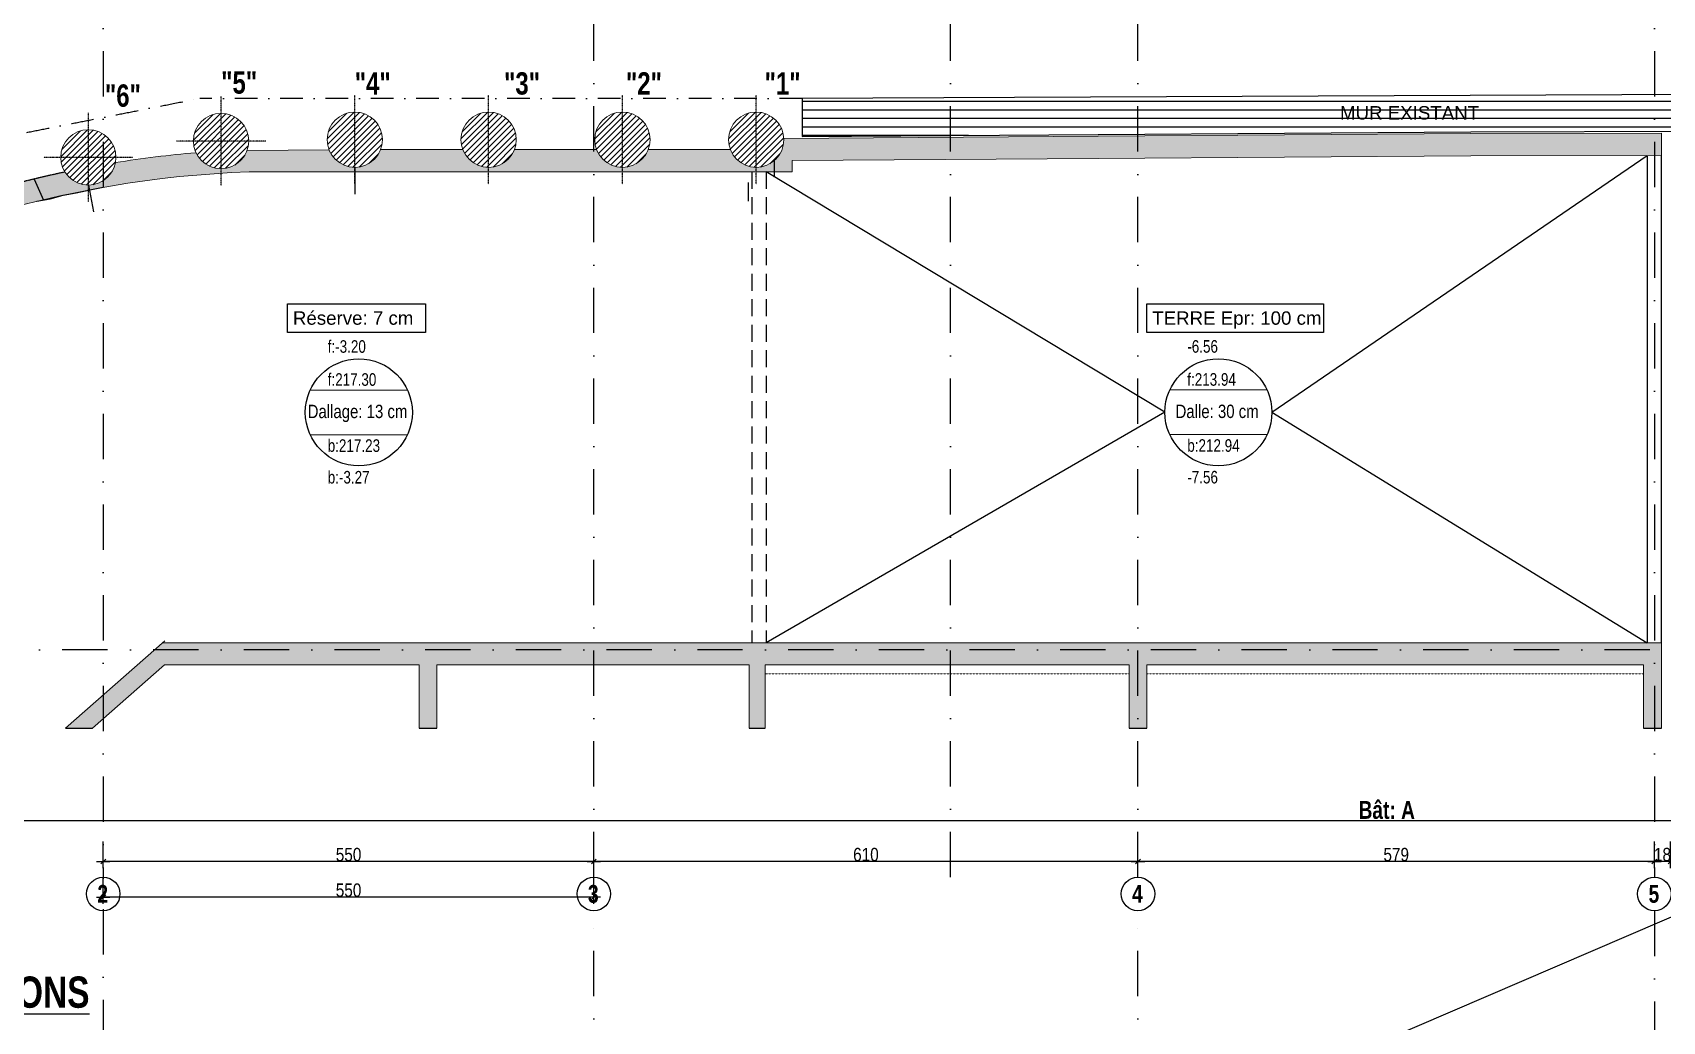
# Model space of a CAD drawing. Header units: millimetres. Extents: x -26249 to 60250, y -21218 to 23336.
# Drawn here: x 13375 to 15202, y -155 to 953 of the extents above; entities that cross this region are included whole.
import ezdxf
from ezdxf.enums import TextEntityAlignment as Align

# ---------------------------------------------------------------- set-up
doc = ezdxf.new("R2010")
doc.units = ezdxf.units.MM
for name, pattern in [('CACHEX2', [19.05, 12.7, -6.35]), ('TIRETPTX2', [50.8, 25.4, -12.7, 0, -12.7]), ('VW-01', [0.41656, 0.20828, -0.20828])]:
    doc.linetypes.add(name, pattern=pattern)
for name, color, linetype in [('01_cote_gen', 4, 'Continuous'), ('01_linteaux', 2, 'Continuous'), ('01_murs_sup', 2, 'CACHEX2'), ('01_poch_murs', 253, 'Continuous'), ('01_texte', 230, 'Continuous'), ('AA_COTES', 2, 'Continuous')]:
    doc.layers.add(name, color=color, linetype=linetype)
for name, color, linetype, lineweight in [('01_murs_coup', 5, 'Continuous', 60), ('01_PIEUX', 5, 'Continuous', 60), ('B Général', 7, 'Continuous', 5)]:
    doc.layers.add(name, color=color, linetype=linetype, lineweight=lineweight)
doc.styles.add('Eurostile', font='')
doc.styles.add('impact', font='impact.ttf')
doc.styles.add('MATTE_TXT', font='arial.ttf')
doc.styles.add('STYLE2', font='ARIALN.TTF')
doc.styles.get('Eurostile').set_extended_font_data('Eurostile')
doc.dimstyles.new('JB50', dxfattribs={"dimscale": 0.1, "dimtxt": 150, "dimasz": 15, "dimexe": 0.1, "dimexo": 0.1, "dimgap": 0.09, "dimtad": 1, "dimdec": 1, "dimdsep": 46, "dimtxsty": 'STYLE2', "dimblk1": 'BOND_G', "dimblk2": 'BOND_D', "dimsah": 1, "dimcen": 1.5, "dimdle": 0.01, "dimse1": 1, "dimse2": 1, "dimclrd": 4, "dimclre": 2, "dimclrt": 6, "dimazin": 2, "dimtfac": 2.333333, "dimtdec": 1, "dimtix": 1, "dimtmove": 2, "dimatfit": 3, "dimldrblk": 'BOND_G', "dimfxl": 1, "dimtolj": 1, "dimtzin": 0, "dimarcsym": 0})

# ---------------------------------------------------------------- blocks, each defined once
blk = doc.blocks.new('BOND_G')
at = {"layer": 'AA_COTES', "color": 0}
for p, q in [((0, -5), (0, 15)), ((5, 0), (-5, 0)), ((1.8, 1.8), (-1.8, -1.8))]:
    blk.add_line(p, q, dxfattribs=at)
blk = doc.blocks.new('BOND_D')
at = {"layer": 'AA_COTES', "color": 0}
for p, q in [((5, 0), (-5, 0)), ((-1.8, -1.8), (1.8, 1.8)), ((0, 5), (0, -15))]:
    blk.add_line(p, q, dxfattribs=at)
blk = doc.blocks.new('*D978')
at = {"layer": '01_cote_gen', "color": 4, "lineweight": -2, "transparency": 16777216}
blk.add_line((14002.6, -16), (13455.6, -16), dxfattribs=at)
at = {"layer": 'Defpoints', "color": 0, "transparency": 16777216}
for p in [(13454.1, 65.2), (13454.1, -16), (14004.1, -1114.6)]:
    blk.add_point(p, dxfattribs=at)
at = {"layer": '01_cote_gen', "color": 4, "lineweight": -2, "transparency": 16777216, "xscale": 1.5, "yscale": 1.5, "zscale": 1.5, "rotation": 180}
blk.add_blockref('BOND_D', (13454.1, -16), dxfattribs=at)
at = {"layer": '01_cote_gen', "color": 4, "lineweight": -2, "transparency": 16777216, "xscale": 1.5, "yscale": 1.5, "zscale": 1.5}
blk.add_blockref('BOND_G', (14004.1, -16), dxfattribs=at)
at = {"layer": '01_cote_gen', "color": 6, "transparency": 16777216, "insert": (13729.1, -8.3), "char_height": 15, "attachment_point": 5, "style": 'STYLE2'}
blk.add_mtext('\\A1;550', dxfattribs=at)
blk = doc.blocks.new('*D1103')
at = {"layer": '01_cote_gen', "color": 4, "lineweight": -2, "transparency": 16777216}
blk.add_line((15209.6, 23.9), (15194.5, 23.9), dxfattribs=at)
at = {"layer": 'Defpoints', "color": 0, "transparency": 16777216}
for p in [(15193, 119.3), (15211.1, 115.8), (15193, 23.9)]:
    blk.add_point(p, dxfattribs=at)
at = {"layer": '01_cote_gen', "color": 4, "lineweight": -2, "transparency": 16777216, "xscale": 1.5, "yscale": 1.5, "zscale": 1.5, "rotation": 180}
blk.add_blockref('BOND_D', (15193, 23.9), dxfattribs=at)
at = {"layer": '01_cote_gen', "color": 4, "lineweight": -2, "transparency": 16777216, "xscale": 1.5, "yscale": 1.5, "zscale": 1.5}
blk.add_blockref('BOND_G', (15211.1, 23.9), dxfattribs=at)
at = {"layer": '01_cote_gen', "color": 6, "transparency": 16777216, "insert": (15202.1, 31.6), "char_height": 15, "attachment_point": 5, "style": 'STYLE2'}
blk.add_mtext('\\A1;18', dxfattribs=at)
blk = doc.blocks.new('*D1104')
at = {"layer": '01_cote_gen', "color": 4, "lineweight": -2, "transparency": 16777216}
blk.add_line((15191.5, 23.9), (14615.6, 23.9), dxfattribs=at)
at = {"layer": 'Defpoints', "color": 0, "transparency": 16777216}
for p in [(14614.1, 112.2), (15193, 119.3), (14614.1, 23.9)]:
    blk.add_point(p, dxfattribs=at)
at = {"layer": '01_cote_gen', "color": 4, "lineweight": -2, "transparency": 16777216, "xscale": 1.5, "yscale": 1.5, "zscale": 1.5, "rotation": 180}
blk.add_blockref('BOND_D', (14614.1, 23.9), dxfattribs=at)
at = {"layer": '01_cote_gen', "color": 4, "lineweight": -2, "transparency": 16777216, "xscale": 1.5, "yscale": 1.5, "zscale": 1.5}
blk.add_blockref('BOND_G', (15193, 23.9), dxfattribs=at)
at = {"layer": '01_cote_gen', "color": 6, "transparency": 16777216, "insert": (14903.6, 31.6), "char_height": 15, "attachment_point": 5, "style": 'STYLE2'}
blk.add_mtext('\\A1;579', dxfattribs=at)
blk = doc.blocks.new('*D1105')
at = {"layer": '01_cote_gen', "color": 4, "lineweight": -2, "transparency": 16777216}
blk.add_line((14612.6, 23.9), (14005.6, 23.9), dxfattribs=at)
at = {"layer": 'Defpoints', "color": 0, "transparency": 16777216}
for p in [(14004.1, 112.2), (14614.1, 112.2), (14004.1, 23.9)]:
    blk.add_point(p, dxfattribs=at)
at = {"layer": '01_cote_gen', "color": 4, "lineweight": -2, "transparency": 16777216, "xscale": 1.5, "yscale": 1.5, "zscale": 1.5, "rotation": 180}
blk.add_blockref('BOND_D', (14004.1, 23.9), dxfattribs=at)
at = {"layer": '01_cote_gen', "color": 4, "lineweight": -2, "transparency": 16777216, "xscale": 1.5, "yscale": 1.5, "zscale": 1.5}
blk.add_blockref('BOND_G', (14614.1, 23.9), dxfattribs=at)
at = {"layer": '01_cote_gen', "color": 6, "transparency": 16777216, "insert": (14309.1, 31.6), "char_height": 15, "attachment_point": 5, "style": 'STYLE2'}
blk.add_mtext('\\A1;610', dxfattribs=at)
blk = doc.blocks.new('*D1106')
at = {"layer": '01_cote_gen', "color": 4, "lineweight": -2, "transparency": 16777216}
blk.add_line((14002.6, 23.9), (13455.6, 23.9), dxfattribs=at)
at = {"layer": 'Defpoints', "color": 0, "transparency": 16777216}
for p in [(14004.1, 112.2), (13454.1, 105.1), (13454.1, 23.9)]:
    blk.add_point(p, dxfattribs=at)
at = {"layer": '01_cote_gen', "color": 4, "lineweight": -2, "transparency": 16777216, "xscale": 1.5, "yscale": 1.5, "zscale": 1.5, "rotation": 180}
blk.add_blockref('BOND_D', (13454.1, 23.9), dxfattribs=at)
at = {"layer": '01_cote_gen', "color": 4, "lineweight": -2, "transparency": 16777216, "xscale": 1.5, "yscale": 1.5, "zscale": 1.5}
blk.add_blockref('BOND_G', (14004.1, 23.9), dxfattribs=at)
at = {"layer": '01_cote_gen', "color": 6, "transparency": 16777216, "insert": (13729.1, 31.6), "char_height": 15, "attachment_point": 5, "style": 'STYLE2'}
blk.add_mtext('\\A1;550', dxfattribs=at)

msp = doc.modelspace()

# ---------------------------------------------------------------- hatches: boundary and pattern name
at = {"layer": '01_poch_murs'}
h = msp.add_hatch(dxfattribs=at)
h.set_pattern_fill('ANSI31', color=256, scale=3, angle=135)
h.paths.add_polyline_path([(14614.055, 881.257), (14475.503, 880.658), (14237.635, 879.632), (14237.635, 836.912), (14569.331, 839.214), (14614.055, 839.53)])
h = msp.add_hatch(dxfattribs=at)
h.set_pattern_fill('ANSI31', color=256, scale=3, angle=135)
h.paths.add_polyline_path([(14614.055, 881.257), (14475.503, 880.658), (14237.635, 879.632), (14237.635, 836.912), (14569.331, 839.214), (14614.055, 839.53)])
h = msp.add_hatch(dxfattribs=at)
h.set_pattern_fill('ANSI31', color=256, scale=3, angle=135)
h.paths.add_polyline_path([(15193.052, 883.758), (14614.055, 881.257), (14614.055, 839.53), (14987.103, 842.162), (15193.052, 842.583)])
h.paths.add_polyline_path([(15211.055, 883.836), (15193.052, 883.758), (15193.052, 842.583), (15211.055, 842.62)])
h.paths.add_polyline_path([(15790.055, 884.973), (15563.103, 885.357), (15211.055, 883.836), (15211.055, 842.62), (15495.103, 843.201), (15790.055, 843.201)])
h.paths.add_polyline_path([(16069.651, 884.499), (15790.055, 884.973), (15790.055, 843.201), (16069.651, 843.201)])
h.paths.add_polyline_path([(16615.651, 883.575), (16069.651, 884.499), (16069.651, 843.201), (16330.273, 843.201), (16615.651, 842.261)])
h.paths.add_polyline_path([(17149.651, 882.671), (16615.651, 883.575), (16615.651, 842.261), (17149.651, 840.502)])
h.paths.add_polyline_path([(17429.651, 882.198), (17149.651, 882.671), (17149.651, 840.502), (17167.999, 840.442), (17429.651, 840.635)])
h.paths.add_polyline_path([(18044.951, 881.156), (17429.651, 882.198), (17429.651, 840.635), (18044.951, 841.089)])
h.paths.add_polyline_path([(18192.651, 880.906), (18044.951, 881.156), (18044.951, 841.089), (18192.651, 841.198)])
h.paths.add_polyline_path([(18795.651, 881.339), (18406.71, 880.544), (18192.651, 880.906), (18192.651, 841.198), (18244.306, 841.237), (18795.651, 841.431)])
h.paths.add_polyline_path([(19409.651, 882.594), (18813.651, 881.376), (18813.651, 841.438), (19409.651, 841.648)])
h.paths.add_polyline_path([(18813.651, 881.376), (18795.651, 881.339), (18795.651, 841.431), (18813.651, 841.438)])
h.paths.add_polyline_path([(19459.651, 882.696), (19409.651, 882.594), (19409.651, 841.648), (19459.651, 841.666)])
h.paths.add_polyline_path([(19833.651, 883.315), (19762.603, 883.315), (19459.651, 882.696), (19459.651, 841.666), (19833.651, 841.798)])
h.paths.add_polyline_path([(20433.612, 882.985), (20181.103, 883.315), (19833.651, 883.315), (19833.651, 841.798), (20190.19, 841.924), (20433.612, 840.764)])
h.paths.add_polyline_path([(20943.612, 882.319), (20433.612, 882.985), (20433.612, 840.764), (20943.612, 838.334)])
h.paths.add_polyline_path([(21121.242, 882.087), (20943.612, 882.319), (20943.612, 838.334), (21121.107, 837.489)])
h.paths.add_polyline_path([(16857.907, 851.794), (17021.669, 851.794), (17021.669, 875.061), (16857.907, 875.061)], flags=24)
h.paths.add_polyline_path([(19569.12, 851.794), (19732.882, 851.794), (19732.882, 875.061), (19569.12, 875.061)], flags=24)
h = msp.add_hatch(dxfattribs=at)
h.set_pattern_fill('ANSI31', color=256, scale=3, angle=135)
h.paths.add_polyline_path([(15193.052, 883.758), (14614.055, 881.257), (14614.055, 839.53), (14987.103, 842.162), (15193.052, 842.583)])
h.paths.add_polyline_path([(15211.055, 883.836), (15193.052, 883.758), (15193.052, 842.583), (15211.055, 842.62)])
h.paths.add_polyline_path([(15790.055, 884.973), (15563.103, 885.357), (15211.055, 883.836), (15211.055, 842.62), (15495.103, 843.201), (15790.055, 843.201)])
h.paths.add_polyline_path([(16069.651, 884.499), (15790.055, 884.973), (15790.055, 843.201), (16069.651, 843.201)])
h.paths.add_polyline_path([(16615.651, 883.575), (16069.651, 884.499), (16069.651, 843.201), (16330.273, 843.201), (16615.651, 842.261)])
h.paths.add_polyline_path([(17149.651, 882.671), (16615.651, 883.575), (16615.651, 842.261), (17149.651, 840.502)])
h.paths.add_polyline_path([(17429.651, 882.198), (17149.651, 882.671), (17149.651, 840.502), (17167.999, 840.442), (17429.651, 840.635)])
h.paths.add_polyline_path([(18044.951, 881.156), (17429.651, 882.198), (17429.651, 840.635), (18044.951, 841.089)])
h.paths.add_polyline_path([(18192.651, 880.906), (18044.951, 881.156), (18044.951, 841.089), (18192.651, 841.198)])
h.paths.add_polyline_path([(18795.651, 881.339), (18406.71, 880.544), (18192.651, 880.906), (18192.651, 841.198), (18244.306, 841.237), (18795.651, 841.431)])
h.paths.add_polyline_path([(19409.651, 882.594), (18813.651, 881.376), (18813.651, 841.438), (19409.651, 841.648)])
h.paths.add_polyline_path([(18813.651, 881.376), (18795.651, 881.339), (18795.651, 841.431), (18813.651, 841.438)])
h.paths.add_polyline_path([(19459.651, 882.696), (19409.651, 882.594), (19409.651, 841.648), (19459.651, 841.666)])
h.paths.add_polyline_path([(19833.651, 883.315), (19762.603, 883.315), (19459.651, 882.696), (19459.651, 841.666), (19833.651, 841.798)])
h.paths.add_polyline_path([(20433.612, 882.985), (20181.103, 883.315), (19833.651, 883.315), (19833.651, 841.798), (20190.19, 841.924), (20433.612, 840.764)])
h.paths.add_polyline_path([(20943.612, 882.319), (20433.612, 882.985), (20433.612, 840.764), (20943.612, 838.334)])
h.paths.add_polyline_path([(21121.242, 882.087), (20943.612, 882.319), (20943.612, 838.334), (21121.107, 837.489)])
h.paths.add_polyline_path([(16857.907, 851.794), (17021.669, 851.794), (17021.669, 875.061), (16857.907, 875.061)], flags=24)
h.paths.add_polyline_path([(19569.12, 851.794), (19732.882, 851.794), (19732.882, 875.061), (19569.12, 875.061)], flags=24)
h = msp.add_hatch(dxfattribs=at)
h.set_pattern_fill('ANSI31', color=256, scale=1.5)
h.set_pattern_definition([(45, (-4622.511, 9535.0914), (-3.367596, 3.367596), [])])
h.paths.add_polyline_path([(13586.181, 862.824, 0.41421356), (13555.181, 831.824), (13586.181, 831.824)])
h.paths.add_polyline_path([(13586.181, 831.824), (13555.181, 831.824, 0.41421356), (13586.181, 800.824)])
h.paths.add_polyline_path([(13586.181, 862.824), (13586.181, 831.824), (13617.181, 831.824, 0.41421356)])
h.paths.add_polyline_path([(13617.181, 831.824), (13586.181, 831.824), (13586.181, 800.824, 0.41421356)])
h = msp.add_hatch(dxfattribs=at)
h.set_pattern_fill('ANSI31', color=256, scale=1.5)
h.set_pattern_definition([(45, (-4472.596, 9536.5205), (-3.367596, 3.367596), [])])
h.paths.add_polyline_path([(13736.096, 864.253, 0.41421356), (13705.096, 833.253), (13736.096, 833.253)])
h.paths.add_polyline_path([(13736.096, 833.253), (13705.096, 833.253, 0.41421356), (13736.096, 802.253)])
h.paths.add_polyline_path([(13736.096, 864.253), (13736.096, 833.253), (13767.096, 833.253, 0.41421356)])
h.paths.add_polyline_path([(13767.096, 833.253), (13736.096, 833.253), (13736.096, 802.253, 0.41421356)])
h = msp.add_hatch(dxfattribs=at)
h.set_pattern_fill('ANSI31', color=256, scale=1.5)
h.set_pattern_definition([(45, (-4322.596, 9536.5205), (-3.367596, 3.367596), [])])
h.paths.add_polyline_path([(13886.096, 864.253, 0.41421356), (13855.096, 833.253), (13886.096, 833.253)])
h.paths.add_polyline_path([(13886.096, 833.253), (13855.096, 833.253, 0.41421356), (13886.096, 802.253)])
h.paths.add_polyline_path([(13886.096, 864.253), (13886.096, 833.253), (13917.096, 833.253, 0.41421356)])
h.paths.add_polyline_path([(13917.096, 833.253), (13886.096, 833.253), (13886.096, 802.253, 0.41421356)])
h = msp.add_hatch(dxfattribs=at)
h.set_pattern_fill('ANSI31', color=256, scale=1.5)
h.set_pattern_definition([(45, (-4172.596, 9536.5205), (-3.367596, 3.367596), [])])
h.paths.add_polyline_path([(14036.096, 864.253, 0.41421356), (14005.096, 833.253), (14036.096, 833.253)])
h.paths.add_polyline_path([(14036.096, 833.253), (14005.096, 833.253, 0.41421356), (14036.096, 802.253)])
h.paths.add_polyline_path([(14036.096, 864.253), (14036.096, 833.253), (14067.096, 833.253, 0.41421356)])
h.paths.add_polyline_path([(14067.096, 833.253), (14036.096, 833.253), (14036.096, 802.253, 0.41421356)])
h = msp.add_hatch(dxfattribs=at)
h.set_pattern_fill('ANSI31', color=256, scale=1.5)
h.set_pattern_definition([(45, (-4022.596, 9536.5205), (-3.367596, 3.367596), [])])
h.paths.add_polyline_path([(14186.096, 864.253, 0.41421356), (14155.096, 833.253), (14186.096, 833.253)])
h.paths.add_polyline_path([(14186.096, 833.253), (14155.096, 833.253, 0.41421356), (14186.096, 802.253)])
h.paths.add_polyline_path([(14186.096, 864.253), (14186.096, 833.253), (14217.096, 833.253, 0.41421356)])
h.paths.add_polyline_path([(14217.096, 833.253), (14186.096, 833.253), (14186.096, 802.253, 0.41421356)])
h = msp.add_hatch(dxfattribs=at)
h.set_pattern_fill('ANSI31', color=256, scale=1.5)
h.set_pattern_definition([(45, (-4771.3298, 9516.699), (-3.367596, 3.367596), [])])
h.paths.add_polyline_path([(13437.363, 844.431, 0.41421356), (13406.363, 813.431), (13437.363, 813.431)])
h.paths.add_polyline_path([(13437.363, 813.431), (13406.363, 813.431, 0.41421356), (13437.363, 782.431)])
h.paths.add_polyline_path([(13437.363, 844.431), (13437.363, 813.431), (13468.363, 813.431, 0.41421356)])
h.paths.add_polyline_path([(13468.363, 813.431), (13437.363, 813.431), (13437.363, 782.431, 0.41421356)])
h = msp.add_hatch(color=256, dxfattribs=at)
h.dxf.hatch_style = 1
h.paths.add_polyline_path([(15200.94, 840.6), (14987.112, 840.162), (14569.345, 837.214), (14217.059, 834.769, -0.0122371), (14217.096, 833.253, -0.5031234), (14177.12, 803.581), (14177.12, 797.253), (14226.245, 797.253), (14226.245, 809.833), (14569.518, 812.215), (14987.226, 815.162), (15200.991, 815.6)])
h = msp.add_hatch(color=256, dxfattribs=at)
h.dxf.hatch_style = 1
h.paths.add_polyline_path([(15200.94, 840.6), (14987.112, 840.162), (14569.345, 837.214), (14217.059, 834.769, -0.0122371), (14217.096, 833.253, -0.5031234), (14177.12, 803.581), (14177.12, 797.253), (14226.245, 797.253), (14226.245, 809.833), (14569.518, 812.215), (14987.226, 815.162), (15200.991, 815.6)])
at = {"layer": '01_poch_murs', "ltscale": 3}
h = msp.add_hatch(color=256, dxfattribs=at)
h.dxf.hatch_style = 1
h.paths.add_polyline_path([(13707.216, 821.986), (13615.28, 821.134, -0.66670859), (13558.1, 818.692, 0.01891787), (13467.803, 807.567, -0.20580765), (13454.055, 787.309), (13454.055, 779.878, -0.03497636), (13617.704, 797.253), (13806.382, 797.253), (13806.382, 822.253), (13765.079, 822.253, -0.68666796)])
h = msp.add_hatch(color=256, dxfattribs=at)
h.dxf.hatch_style = 1
h.paths.add_polyline_path([(14007.114, 822.253), (13915.079, 822.253, -0.69006556), (13857.114, 822.253), (13806.382, 822.253), (13806.382, 797.253), (14177.12, 797.253), (14177.12, 803.581, -0.23263502), (14157.114, 822.253), (14065.079, 822.253, -0.69006556)])
at = {"layer": '01_poch_murs'}
h = msp.add_hatch(color=256, dxfattribs=at)
h.dxf.hatch_style = 1
h.paths.add_polyline_path([(13386.981, 765.947), (13376.657, 789.178, 0.01157365), (13322.869, 774.818, -0.68126896), (13267.886, 757.325, 0.01891333), (13183.078, 724.447, -0.01423605), (13183.129, 722.683, -0.66062577), (13130.673, 700.308, 0.01891333), (13050.566, 657.224, -0.0451712), (13051.07, 651.657, -0.61710708), (13001.537, 626.807, 0.01891333), (12927.354, 574.173, -0.07619286), (12928.778, 564.888, -0.57521779), (12882.45, 537.943, 0.01891333), (12815.324, 476.564, -0.10736101), (12818.117, 463.703, -0.19924047), (12809.01, 441.755), (12812.611, 438.278, -0.14324882)])
at = {"layer": '01_poch_murs', "ltscale": 3}
h = msp.add_hatch(color=256, dxfattribs=at)
h.dxf.hatch_style = 1
h.paths.add_polyline_path([(13421.222, 786.965, -0.11653533), (13411.083, 796.988, 0.00144028), (13404.308, 795.535), (13409.012, 770.973, -0.00318472), (13423.69, 774.076)])
h.paths.add_polyline_path([(13404.308, 795.535, 0.00311946), (13389.664, 792.254), (13394.369, 767.682, -0.00318575), (13409.012, 770.973)])
h.paths.add_polyline_path([(13389.664, 792.254, 0.00312092), (13375.055, 788.789), (13379.763, 764.204, -0.0031873), (13394.369, 767.682)])
h.paths.add_polyline_path([(13437.363, 782.431, -0.13777035), (13421.222, 786.965), (13423.69, 774.076, -0.002959), (13437.363, 776.791)])
h.paths.add_polyline_path([(13454.055, 787.309, -0.14311505), (13437.363, 782.431), (13438.404, 776.991, -0.00337823), (13454.055, 779.878)])
h = msp.add_hatch(color=256, dxfattribs=at)
h.dxf.hatch_style = 1
h.paths.add_polyline_path([(13437.363, 782.431), (13437.363, 776.791, -0.00022519), (13438.404, 776.991)])
at = {"layer": '01_poch_murs'}
h = msp.add_hatch(color=256, dxfattribs=at)
h.dxf.hatch_style = 1
h.paths.add_polyline_path([(15200.991, 269.266), (13520.778, 269.266), (13411.875, 173.539), (13442.168, 173.539), (13522.63, 244.266), (13808.068, 244.266), (13808.068, 173.539), (13828.068, 173.539), (13828.068, 244.266), (14178.145, 244.266), (14178.145, 173.539), (14196.145, 173.539), (14196.145, 244.266), (14604.068, 244.266), (14604.068, 173.539), (14624.068, 173.539), (14624.068, 244.266), (15180.991, 244.266), (15180.991, 173.539), (15200.991, 173.539)])

# ---------------------------------------------------------------- linework, layer by layer
at = {"layer": '01_cote_gen'}
for p, q in [((12434.992, -1231.677), (22206.96, 2968.323)), ((14206.245, 809.694), (14206.245, 791.371))]:
    msp.add_line(p, q, dxfattribs=at)
at = {"layer": '01_linteaux', "linetype": 'TIRETPTX2', "ltscale": 2}
for p, q in [((14004.055, 6.331), (14004.055, 2849.444)), ((14404.055, 6.331), (14404.055, 2849.444)), ((14614.055, 6.331), (14614.055, 2849.444)), ((13454.055, 1847.948), (13454.055, 4.299)), ((15193.055, 1847.948), (15193.051, 6.331)), ((21086.499, 261.266), (12528.902, 261.266)), ((13454.055, -29.418), (13454.055, -1144.066)), ((14004.055, -1144.066), (14004.055, -31.28)), ((14614.055, -1144.066), (14614.055, -31.28)), ((15193.05, -31.28), (15193.048, -1144.066))]:
    msp.add_line(p, q, dxfattribs=at)
at = {"layer": '01_linteaux', "color": 5, "linetype": 'TIRETPTX2'}
msp.add_line((14237.635, 879.632), (13562.216, 879.632), dxfattribs=at)
at = {"layer": '01_linteaux', "linetype": 'TIRETPTX2', "ltscale": 0.01}
for p, q in [((13586.181, 781.824), (13586.181, 881.824)), ((13736.096, 783.253), (13736.096, 883.253)), ((13886.096, 783.253), (13886.096, 883.253)), ((14036.096, 783.253), (14036.096, 883.253)), ((14186.096, 783.253), (14186.096, 883.253)), ((14186.096, 783.253), (14186.096, 883.253)), ((13437.363, 763.431), (13437.363, 863.431)), ((13636.181, 831.824), (13536.181, 831.824)), ((13487.363, 813.431), (13387.363, 813.431))]:
    msp.add_line(p, q, dxfattribs=at)
at = {"layer": '01_linteaux'}
for p, q in [((14475.503, 880.658), (14237.635, 879.632)), ((14475.503, 880.658), (14237.635, 879.632)), ((14237.635, 879.632), (14237.635, 836.912)), ((15563.103, 885.357), (14475.503, 880.658)), ((15563.103, 885.357), (14475.503, 880.658)), ((14569.331, 839.214), (14987.103, 842.162)), ((14569.331, 839.214), (14987.103, 842.162)), ((14987.103, 842.162), (15495.103, 843.201)), ((14987.103, 842.162), (15495.103, 843.201)), ((14237.635, 836.912), (14569.331, 839.214)), ((14237.635, 836.912), (14569.331, 839.214)), ((15185.055, 815.567), (15185.055, 269.266)), ((15185.055, 815.567), (15185.055, 269.266)), ((15200.991, 269.266), (15200.991, 815.6)), ((13736.096, 802.253), (13736.096, 772.253)), ((13437.363, 782.431), (13443.106, 752.437)), ((14177.12, 785.266), (14177.12, 764.491))]:
    msp.add_line(p, q, dxfattribs=at)
at = {"layer": '01_linteaux', "linetype": 'CACHEX2', "ltscale": 1.5}
for p, q in [((14181.131, 797.253), (14181.131, 269.266)), ((14181.131, 797.253), (14181.131, 269.266)), ((14197.131, 797.253), (14197.131, 269.266)), ((14197.131, 797.253), (14197.131, 269.266))]:
    msp.add_line(p, q, dxfattribs=at)
at = {"layer": '01_linteaux', "color": 5, "linetype": 'TIRETPTX2'}
msp.add_open_spline([(13168.615, 802.145), (13361.827, 840.182), (13555.038, 878.219), (13558.627, 878.926), (13562.216, 879.632)], degree=2, knots=[0, 0, 0, 1, 1, 1.01857444, 1.01857444, 1.01857444], dxfattribs=at)
at = {"layer": '01_murs_coup', "linetype": 'Continuous', "lineweight": 5}
for p, q in [((13765.079, 822.253), (13857.114, 822.253)), ((13915.079, 822.253), (14007.114, 822.253)), ((14065.079, 822.253), (14157.114, 822.253)), ((13615.28, 821.134), (13707.216, 821.986)), ((13617.704, 797.253), (14177.196, 797.253)), ((13686.123, 552.607), (13795.142, 552.607)), ((14649.767, 552.694), (14758.785, 552.694)), ((14649.767, 552.694), (14758.785, 552.694)), ((13686.123, 502.457), (13795.142, 502.457)), ((14649.767, 502.545), (14758.785, 502.545)), ((14649.767, 502.545), (14758.785, 502.545)), ((13523.105, 271.312), (13411.875, 173.539)), ((13520.778, 269.266), (15200.991, 269.266)), ((15200.991, 173.539), (15200.991, 269.266)), ((15200.991, 173.539), (15200.991, 269.266)), ((13522.63, 244.266), (13442.168, 173.539)), ((13522.63, 244.266), (13808.068, 244.266)), ((13808.068, 173.539), (13808.068, 244.266)), ((13828.068, 173.539), (13828.068, 244.266)), ((13828.068, 244.266), (14178.145, 244.266)), ((14178.145, 173.539), (14178.145, 244.266)), ((14178.145, 173.539), (14178.145, 244.266)), ((14196.145, 173.539), (14196.145, 244.266)), ((14196.145, 173.539), (14196.145, 244.266)), ((14196.145, 244.266), (14604.068, 244.266)), ((14604.068, 244.266), (14604.068, 173.539)), ((14624.068, 244.266), (14624.068, 173.539)), ((14624.068, 244.266), (15180.991, 244.266)), ((15180.991, 173.539), (15180.991, 244.266)), ((15180.991, 173.539), (15180.991, 244.266))]:
    msp.add_line(p, q, dxfattribs=at)
for radius, start, end in [(1202.726, 94.856074, 99.191213), (1177.726, 92.053949, 151.980914), (1202.726, 101.940114, 106.274213)]:
    msp.add_arc((13659.914, -379.717), radius, start, end, dxfattribs=at)
at = {"layer": '01_murs_sup', "ltscale": 0.05}
msp.add_arc((13659.914, -379.717), 1202.726, 101.940114, 106.274213, dxfattribs=at)
at = {"layer": '01_PIEUX', "linetype": 'Continuous', "lineweight": 5}
for p, q in [((14987.107, 840.162), (15200.94, 840.6)), ((15200.991, 815.6), (15200.94, 840.6)), ((15200.991, 815.6), (15200.94, 840.6)), ((14217.059, 834.769), (14569.345, 837.214)), ((14217.059, 834.769), (14569.345, 837.214)), ((14569.345, 837.214), (14987.117, 840.162)), ((14569.345, 837.214), (14987.117, 840.162)), ((14226.245, 809.833), (14569.518, 812.215)), ((14226.245, 809.833), (14569.518, 812.215)), ((14226.245, 809.833), (14226.245, 797.253)), ((14569.521, 812.215), (14987.294, 815.163)), ((14569.521, 812.215), (14987.294, 815.163)), ((14987.159, 815.162), (15200.991, 815.6)), ((14177.196, 797.253), (14226.245, 797.253))]:
    msp.add_line(p, q, dxfattribs=at)
for centre in [(13586.181, 831.824), (13736.096, 833.253), (13886.096, 833.253), (14036.096, 833.253), (14186.096, 833.253), (13437.363, 813.431)]:
    msp.add_circle(centre, 31, dxfattribs=at)
at = {"layer": '01_poch_murs'}
for p, q in [((13376.657, 789.178), (13387.129, 765.614)), ((13411.875, 173.539), (13442.168, 173.539)), ((13808.068, 173.539), (13828.068, 173.539)), ((14178.145, 173.539), (14196.145, 173.539)), ((14604.068, 173.539), (14624.068, 173.539)), ((15180.991, 173.539), (15200.991, 173.539))]:
    msp.add_line(p, q, dxfattribs=at)
at = {"layer": '01_poch_murs', "ltscale": 3}
for p, q in [((13394.495, 767.024), (13409.012, 770.973)), ((13409.012, 770.973), (13423.744, 773.794)), ((13423.744, 773.794), (13442.76, 777.816)), ((13442.76, 777.816), (13454.055, 779.878)), ((13379.763, 764.203), (13394.495, 767.024))]:
    msp.add_line(p, q, dxfattribs=at)
at = {"layer": '01_texte'}
for p, q in [((14764.276, 527.62), (15185.055, 815.567)), ((14764.276, 527.62), (15185.055, 815.567)), ((14644.276, 527.62), (14197.131, 797.253)), ((14644.276, 527.62), (14197.131, 797.253)), ((14644.276, 527.62), (14197.131, 269.266)), ((14644.276, 527.62), (14197.131, 269.266)), ((14764.276, 527.62), (15185.055, 269.266)), ((14764.276, 527.62), (15185.055, 269.266)), ((12621.989, 69.881), (16615.651, 69.881))]:
    msp.add_line(p, q, dxfattribs=at)
for points in [[(13660.73, 649.386), (13815.456, 649.386), (13815.456, 617.093), (13660.73, 617.093)], [(14624.085, 649.386), (14822.173, 649.386), (14822.173, 617.093), (14624.085, 617.093)], [(14624.085, 649.386), (14822.173, 649.386), (14822.173, 617.093), (14624.085, 617.093)]]:
    msp.add_lwpolyline(points, close=True, dxfattribs=at)
for centre, radius in [((13740.632, 527.532), 60), ((14704.276, 527.62), 60), ((14704.276, 527.62), 60), ((13454.052, -12.475), 18.806), ((14004.052, -12.475), 18.806), ((14614.052, -12.475), 18.806), ((15193.051, -12.475), 18.806)]:
    msp.add_circle(centre, radius, dxfattribs=at)
at = {"layer": 'B Général', "color": 7, "linetype": 'Continuous', "lineweight": 18}
msp.add_line((13828.068, 244.266), (14178.145, 244.266), dxfattribs=at)
at = {"layer": 'B Général', "color": 250, "linetype": 'VW-01', "true_color": 0x444444}
for p, q in [((14196.068, 234.266), (14604.068, 234.266)), ((14624.068, 234.266), (15180.991, 234.266))]:
    msp.add_line(p, q, dxfattribs=at)

# ---------------------------------------------------------------- texts
at = {"layer": '01_texte', "style": 'impact'}
for s, p in [('"6"', (13476.119, 862.782)), ('"5"', (13606.446, 877.381)), ('"4"', (13756.207, 876.427)), ('"3"', (13923.592, 876.427)), ('"2"', (14060.248, 876.427)), ('"1"', (14215.684, 876.427))]:
    msp.add_text(s, height=25, rotation=0, dxfattribs=at).set_placement(p, align=Align.BOTTOM_CENTER)
at = {"layer": '01_texte'}
for s, height, style, p in [('MUR EXISTANT', 15, 'MATTE_TXT', (14840.553, 855.927)), ('MUR EXISTANT', 15, 'MATTE_TXT', (14840.553, 855.927)), ('Réserve: 7 cm', 15, 'MATTE_TXT', (13666.707, 625.785)), ('TERRE Epr: 100 cm', 15, 'MATTE_TXT', (14630.061, 625.785)), ('TERRE Epr: 100 cm', 15, 'MATTE_TXT', (14630.061, 625.785)), ('Bât: A', 20, 'impact', (14861.407, 71.733))]:
    msp.add_text(s, height=height, dxfattribs=dict(at, style=style)).set_placement(p)
at = {"layer": '01_texte', "style": 'Eurostile', "width": 0.8}
for s, p in [('f:-3.20', (13705.725, 594.344)), ('-6.56', (14669.369, 594.431)), ('-6.56', (14669.369, 594.431)), ('f:217.30', (13705.725, 557.31)), ('f:213.94', (14669.369, 557.398)), ('f:213.94', (14669.369, 557.398)), ('b:217.23', (13705.725, 483.24)), ('b:212.94', (14669.369, 483.328)), ('b:212.94', (14669.369, 483.328)), ('b:-3.27', (13705.725, 447.754)), ('-7.56', (14669.369, 447.841)), ('-7.56', (14669.369, 447.841))]:
    msp.add_text(s, height=14.0973, rotation=0, dxfattribs=at).set_placement(p)
at = {"layer": '01_texte', "style": 'MATTE_TXT', "width": 0.8}
for s, p in [('Dallage: 13 cm', (13739.142, 516.591)), ('Dalle: 30 cm', (14702.786, 516.678)), ('Dalle: 30 cm', (14702.786, 516.678))]:
    msp.add_text(s, height=15, dxfattribs=at).set_placement(p, align=Align.BOTTOM_CENTER)
at = {"layer": '01_texte', "style": 'impact'}
msp.add_text('%%UVUE EN PLAN FONDATIONS', height=35, dxfattribs=at).set_placement((13183.19, -150.587), align=Align.BOTTOM_CENTER)
at = {"layer": '01_texte', "char_height": 20, "attachment_point": 1, "line_spacing_factor": 0.895453, "style": 'impact'}
for s, insert in [('2', (13447.483, -2.368)), ('3', (13997.483, -2.368)), ('4', (14607.483, -2.368)), ('5', (15186.482, -2.368))]:
    msp.add_mtext(s, dxfattribs=dict(at, insert=insert))

# ---------------------------------------------------------------- dimensions: what is measured, and where the dimension line sits
at = {"layer": '01_cote_gen'}
for base, p1, p2, picture, middle in [((13454.055, 23.941), (14004.055, 112.224), (13454.055, 105.129), '*D1106', (13729.055, 31.609)), ((14004.055, 23.941), (14614.055, 112.224), (14004.055, 112.224), '*D1105', (14309.055, 31.609)), ((14614.055, 23.941), (15193.048, 119.319), (14614.055, 112.224), '*D1104', (14903.551, 31.609)), ((15193.048, 23.941), (15211.055, 115.772), (15193.048, 119.319), '*D1103', (15202.051, 31.609)), ((13454.055, -16.011), (14004.055, -1114.559), (13454.055, 65.177), '*D978', (13729.055, -8.343))]:
    dim = msp.add_linear_dim(base=base, p1=p1, p2=p2, dimstyle='JB50', dxfattribs=at)
    dim.commit()
    dim.dimension.update_dxf_attribs({"geometry": picture, "text_midpoint": middle})

doc.saveas('drawing.dxf')
